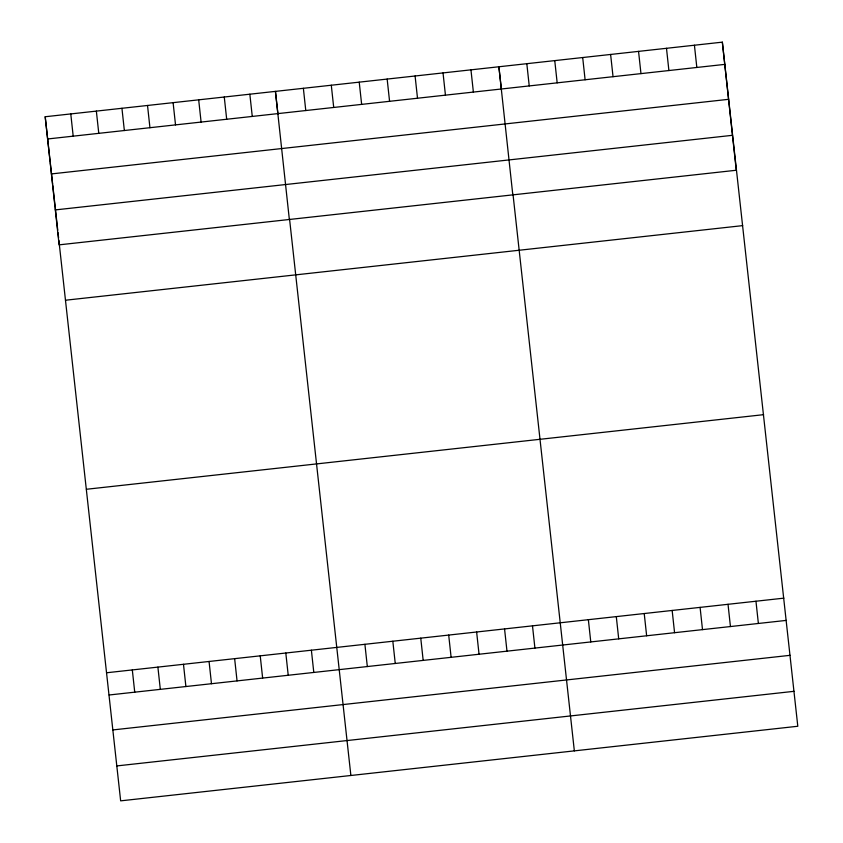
<?xml version="1.0" encoding="UTF-8"?>
<svg xmlns="http://www.w3.org/2000/svg" width="843" height="843" viewBox="0 0 843 843"><rect width="100%" height="100%" fill="white"/><g stroke="black" fill="none" stroke-linecap="round" stroke-linejoin="round"><path stroke-width="1.26" d="M722.346 42.15L736.266 170.254L59.115 244.849L45.195 116.745L722.346 42.15L797.805 726.255L120.654 800.85L58.873 240.339M47.608 138.979L724.769 64.384M51.402 173.921L728.563 99.326M55.322 209.907L732.472 135.312M65.501 300.224L742.662 225.629M86.429 489.267L763.579 414.672M106.734 672.746L783.885 598.151M109.147 694.99L786.308 620.395M112.941 729.922L790.102 655.327M116.85 765.918L794.011 691.323M501.427 89.706L498.887 66.766L512.807 194.87M512.987 194.185L574.346 750.871M277.969 114.321L275.429 91.381L289.349 219.486M289.528 218.801L350.878 775.486M45.195 116.745L50.127 161.34M50.274 162.615L52.666 184.28M52.814 185.555L55.206 207.209M55.353 208.484L57.745 230.15M58.03 232.7L58.588 237.789M755.96 601.228L758.373 623.472M694.421 45.227L696.834 67.461M728.025 604.305L730.438 626.549M666.486 48.304L668.899 70.538M700.09 607.381L702.504 629.626M638.551 51.381L640.965 73.615M672.156 610.458L674.569 632.703M610.617 54.458L613.04 76.692M644.221 613.535L646.644 635.78M582.692 57.535L585.105 79.769M616.296 616.612L618.709 638.857M554.757 60.612L557.17 82.846M588.361 619.689L590.774 641.934M526.822 63.689L529.235 85.923M532.491 625.854L534.915 648.088M470.952 69.843L473.376 92.077M504.557 628.931L506.98 651.165M443.028 72.919L445.441 95.154M476.632 632.008L479.045 654.242M415.093 75.996L417.506 98.231M448.697 635.085L451.11 657.319M387.158 79.073L389.571 101.308M420.762 638.162L423.175 660.396M359.223 82.15L361.647 104.384M392.827 641.238L395.251 663.473M331.288 85.227L333.712 107.461M364.903 644.315L367.316 666.55M303.364 88.304L305.777 110.538M311.383 650.206L313.796 672.44M249.844 94.205L252.268 116.439M285.809 653.019L288.222 675.264M224.27 97.019L226.683 119.253M260.224 655.843L262.637 678.078M198.685 99.843L201.098 122.077M234.639 658.657L237.052 680.902M173.1 102.656L175.523 124.89M209.064 661.481L211.477 683.715M147.525 105.47L149.938 127.715M183.479 664.295L185.892 686.529M121.94 108.294L124.353 130.528M157.894 667.119L160.318 689.353M96.355 111.107L98.779 133.352M132.319 669.932L134.732 692.166M70.78 113.931L73.193 136.166"/></g></svg>
